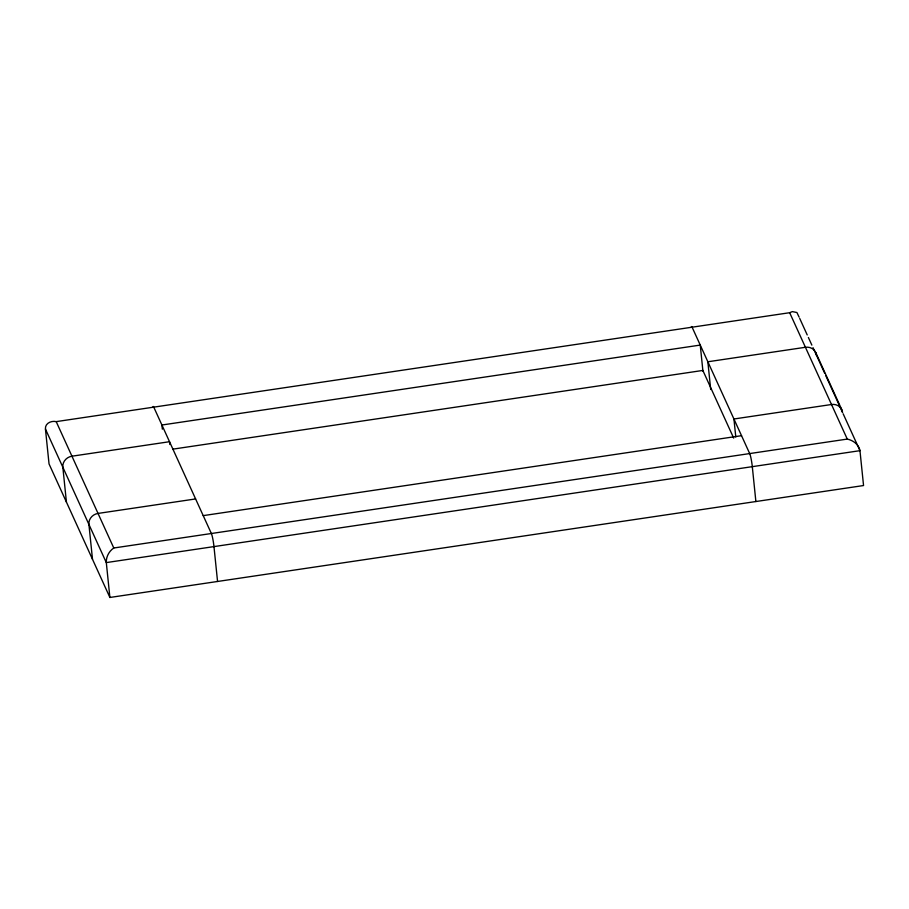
<?xml version="1.0" encoding="UTF-8"?>
<svg xmlns="http://www.w3.org/2000/svg" width="909" height="909" viewBox="0 0 909 909"><rect width="100%" height="100%" fill="white"/><g stroke="black" fill="none" stroke-linecap="round" stroke-linejoin="round"><path stroke-width="1.36" d="M109.887 597.463L106.308 562.591C106.012 556.853 109.035 551.172 113.784 548.002L847.268 439.081C853.108 440.308 858.891 444.501 859.959 450.671L863.55 485.542L109.887 597.463L49.041 463.931L45.45 429.059C44.836 423.31 51.336 420.447 56.199 421.628L789.671 312.707L792.33 311.605L796.92 312.526L799.113 317.139M172.937 449.137L702.85 370.44L733.677 438.081M195.605 498.939L98.036 513.426A10.272 9.488 -24.5 0 0 88.912 524.436L92.502 559.308M203.207 515.63L741.539 435.684M815.703 352.431L841.779 409.652M799.693 318.411L807.226 334.944M808.385 337.489L811.862 345.125M813.021 347.658L824.611 373.099M825.77 375.644L839.098 404.891M840.257 407.437L842.575 412.516A10.272 9.488 -24.5 0 0 831.508 404.505L733.938 418.992L735.79 437.024M843.154 413.788L859.959 450.671L106.308 562.591L45.45 429.059M789.671 312.707L847.268 439.081M56.199 421.628L113.784 548.002M755.879 501.529L752.3 466.658A10.272 1.17 81.6 0 0 749.686 453.568L692.101 327.195A10.272 1.17 81.6 0 0 691.329 326.91M710.702 389.507L707.85 361.771L805.431 347.283A10.272 9.488 -24.5 0 1 816.498 355.294M702.952 371.429L700.248 345.079L161.916 425.014L162.347 429.184M217.558 581.476L213.967 546.604A10.272 1.17 81.6 0 0 211.365 533.515L153.769 407.141A10.272 1.17 81.6 0 0 152.996 406.846M169.813 444.49L169.528 441.706L71.947 456.204A10.272 9.488 -24.5 0 0 62.835 467.215L66.425 502.086"/></g></svg>
